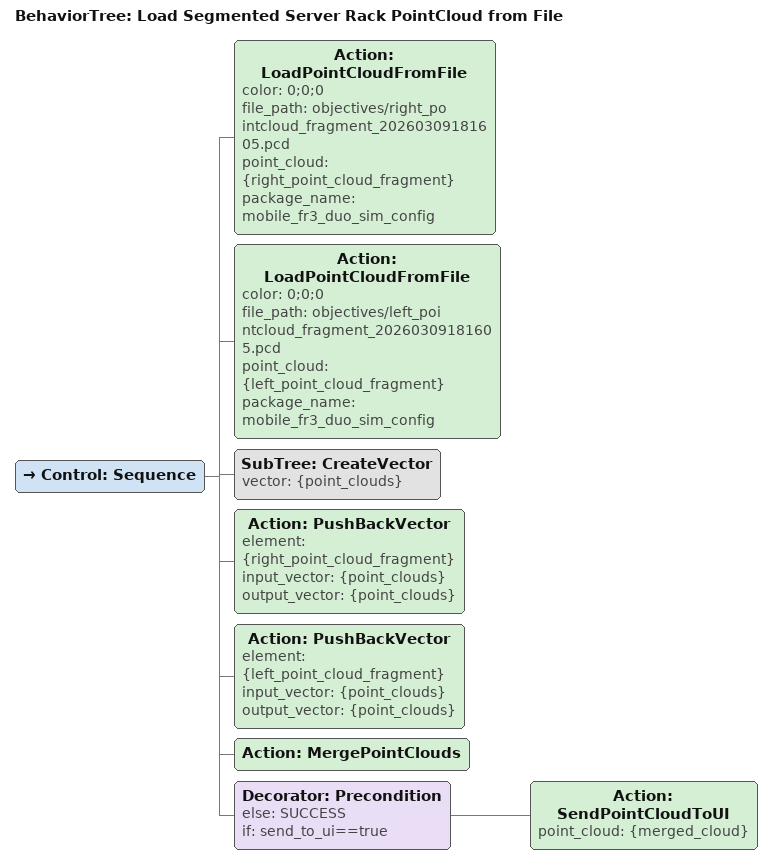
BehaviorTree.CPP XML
<?xml version='1.0' encoding='UTF-8'?>
<root BTCPP_format="4" main_tree_to_execute="Load Segmented Server Rack PointCloud from File">
  <BehaviorTree ID="Load Segmented Server Rack PointCloud from File">
    <Control ID="Sequence">
      <Action ID="LoadPointCloudFromFile" color="0;0;0" file_path="objectives/right_pointcloud_fragment_20260309181605.pcd" point_cloud="{right_point_cloud_fragment}" package_name="mobile_fr3_duo_sim_config"/>
      <Action ID="LoadPointCloudFromFile" color="0;0;0" file_path="objectives/left_pointcloud_fragment_20260309181605.pcd" point_cloud="{left_point_cloud_fragment}" package_name="mobile_fr3_duo_sim_config"/>
      <SubTree ID="CreateVector" vector="{point_clouds}"/>
      <Action ID="PushBackVector" element="{right_point_cloud_fragment}" input_vector="{point_clouds}" output_vector="{point_clouds}"/>
      <Action ID="PushBackVector" element="{left_point_cloud_fragment}" input_vector="{point_clouds}" output_vector="{point_clouds}"/>
      <Action ID="MergePointClouds"/>
      <Decorator ID="Precondition" else="SUCCESS" if="send_to_ui==true">
        <Action ID="SendPointCloudToUI" point_cloud="{merged_cloud}"/>
      </Decorator>
    </Control>
  </BehaviorTree>
</root>
